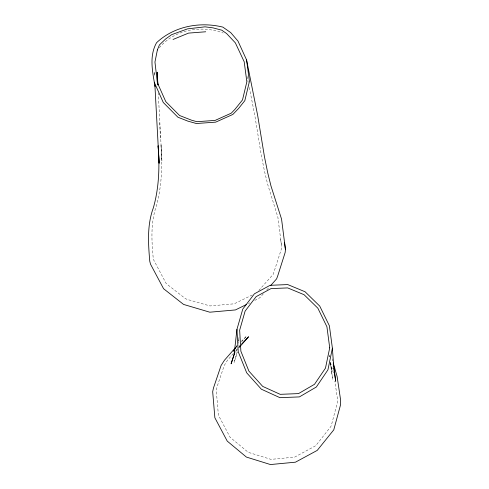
<?xml version="1.0" encoding="UTF-8"?>
<svg xmlns="http://www.w3.org/2000/svg" width="489" height="489" viewBox="0 0 489 489"><rect width="100%" height="100%" fill="white"/><g stroke="black" fill="none" stroke-linecap="round" stroke-linejoin="round"><path stroke-width="0.37" stroke-dasharray="2.44 1.83" d="M280.68 239.347L281.56 246.352L281.297 249.286L273.21 274.317L258.822 290.448M238.974 337.465L238.369 343.284M237.159 352.025L234.035 362.618L237.324 352.563M238.479 341.291L238.938 339.873L238.479 341.23M238.968 347.538L239.671 345.381L238.846 346.664M236.413 347.52L237.104 345.423M237.196 349.238L235.961 351.169L236.933 350.063M235.949 347.276L237.104 345.54M235.979 347.086L236.976 345.943M241.658 341.725L246.597 336.077L241.505 341.212M233.387 353.486L227.513 360.191L224.255 365.472L217.067 386.787L216.291 390.436L218.387 415.13L230.105 437.276L248.235 452.325L270.973 459.373L294.592 457.142L315.173 446.035L316.31 444.978L330.845 426.555L331.444 425.045L337.373 402.539L337.386 398.364L334.855 381.127M235.832 350.686L238.277 347.893M238.766 347.337L239.744 346.218M238.87 347.844L239.836 346.738M263.327 293.828L259.873 297.715L254.604 300.515M266.774 289.94L269.237 287.165M159.292 47.739C174.75 29.322 201.211 24.908 223.18 33.008M248.436 303.547L249.812 302.874M252.263 294.977L234.213 303.81L210.001 305.943L186.994 299.366L185.184 298.455L166.254 283.638L153.846 260.27L153.155 257.403C151.541 239.958 150.63 222.257 156.517 205.447C161.859 185.569 162.537 164.842 160.948 144.408L161.926 160.832L158.277 93.191M330.417 362.282L333.773 374.537M246.982 76.382L248.216 82.274M249.304 87.427L254.751 115.104L261.328 155.49L264.518 171.376L267.66 184.31L277.893 217.299L281.56 246.352M332.361 358.889L332.685 360.986M329.231 355.485L329.445 356.933M330.307 362.746L332.746 379.482L330.24 362.514M329.219 355.424L329.415 356.817M330.711 362.612L331.701 372.19M159.585 122.8L160.526 138.638M154.396 75.33L154.182 71.596L154.377 75.349"/><path stroke-width="0.73" d="M333.694 367.759L335.711 381.31L333.535 364.189L332.392 348.174L329.378 325.784L319.745 306.096L305.069 291.756L287.746 284.58L270.111 285.301L254.427 293.791L242.776 309.085L236.945 329.36L234.121 354.507L231.108 363.804L235.038 351.713M284.561 242.452L285.448 249.549L285.148 252.507L277.74 275.833L276.627 278.84L270.717 285.503M332.392 348.174L327.936 369.837L316.346 387.007L299.39 396.909L279.928 397.673L261.358 389.201L246.701 372.832L238.216 351.701L236.945 329.36M233.253 351.316L235.564 347.85M235.478 347.661L224.469 360.216L221.095 365.491L213.461 388.021L212.684 391.713L214.867 417.759L227.238 441.115L246.401 457.074L270.46 464.55L295.454 462.184L317.22 450.406L333.773 429.862L340.631 404.513L340.644 400.271L337.117 376.493L333.217 362.954M240.319 346.181L248.559 336.762L241.7 343.981M246.383 304.555L235.417 309.94L209.805 312.202L183.571 304.433L163.571 288.712L150.496 264.133L149.762 261.248C148.24 243.277 146.981 225.001 153.381 207.752C159.084 187.629 159.762 166.547 158.112 145.808L159.127 163.247L154.897 85.104M173.02 39.475L188.54 33.105L205.71 31.773M154.224 82.201L163.265 102.476L177.892 117.201L187.782 121.101L196.358 123.515L215.71 122.134L232.862 114.432L238.565 108.503L244.83 100.648L249.433 81.406L246.572 59.927L237.978 41.07L230.729 32.604L222.843 27.109C199.946 21.418 173.998 26.259 156.559 42.72C148.931 56.314 152.599 72.06 155.05 86.535M333.241 364.751L333.492 366.548M246.572 59.927L257.672 115.477L264.47 156.822L267.758 172.965L270.992 186.009L281.56 219.121L285.448 249.549M157.929 84.817L157.177 72.238L157.843 84.958M157.379 49.957L154.952 62.042L157.354 82.708L165.789 101.639L179.549 115.49L191.505 120.178L196.939 121.706L215.142 120.404L231.273 113.173L234.891 109.414L242.495 99.939L246.853 81.822L244.188 61.748L235.368 42.879L226.633 33.57L221.792 30.19L212.947 27.849L205.044 26.84L187.599 28.845L171.56 34.707L165.618 38.986L159.438 44.902L157.379 49.957M329.72 347.838L325.466 368.156L314.513 384.299L298.522 393.602L280.191 394.336L262.691 386.389L248.889 371.084L240.875 351.224L239.659 330.191L245.117 311.102L256.132 296.646L270.979 288.608L287.673 287.911L304.054 294.69L317.862 308.204L326.921 326.762L329.72 347.838"/></g></svg>
